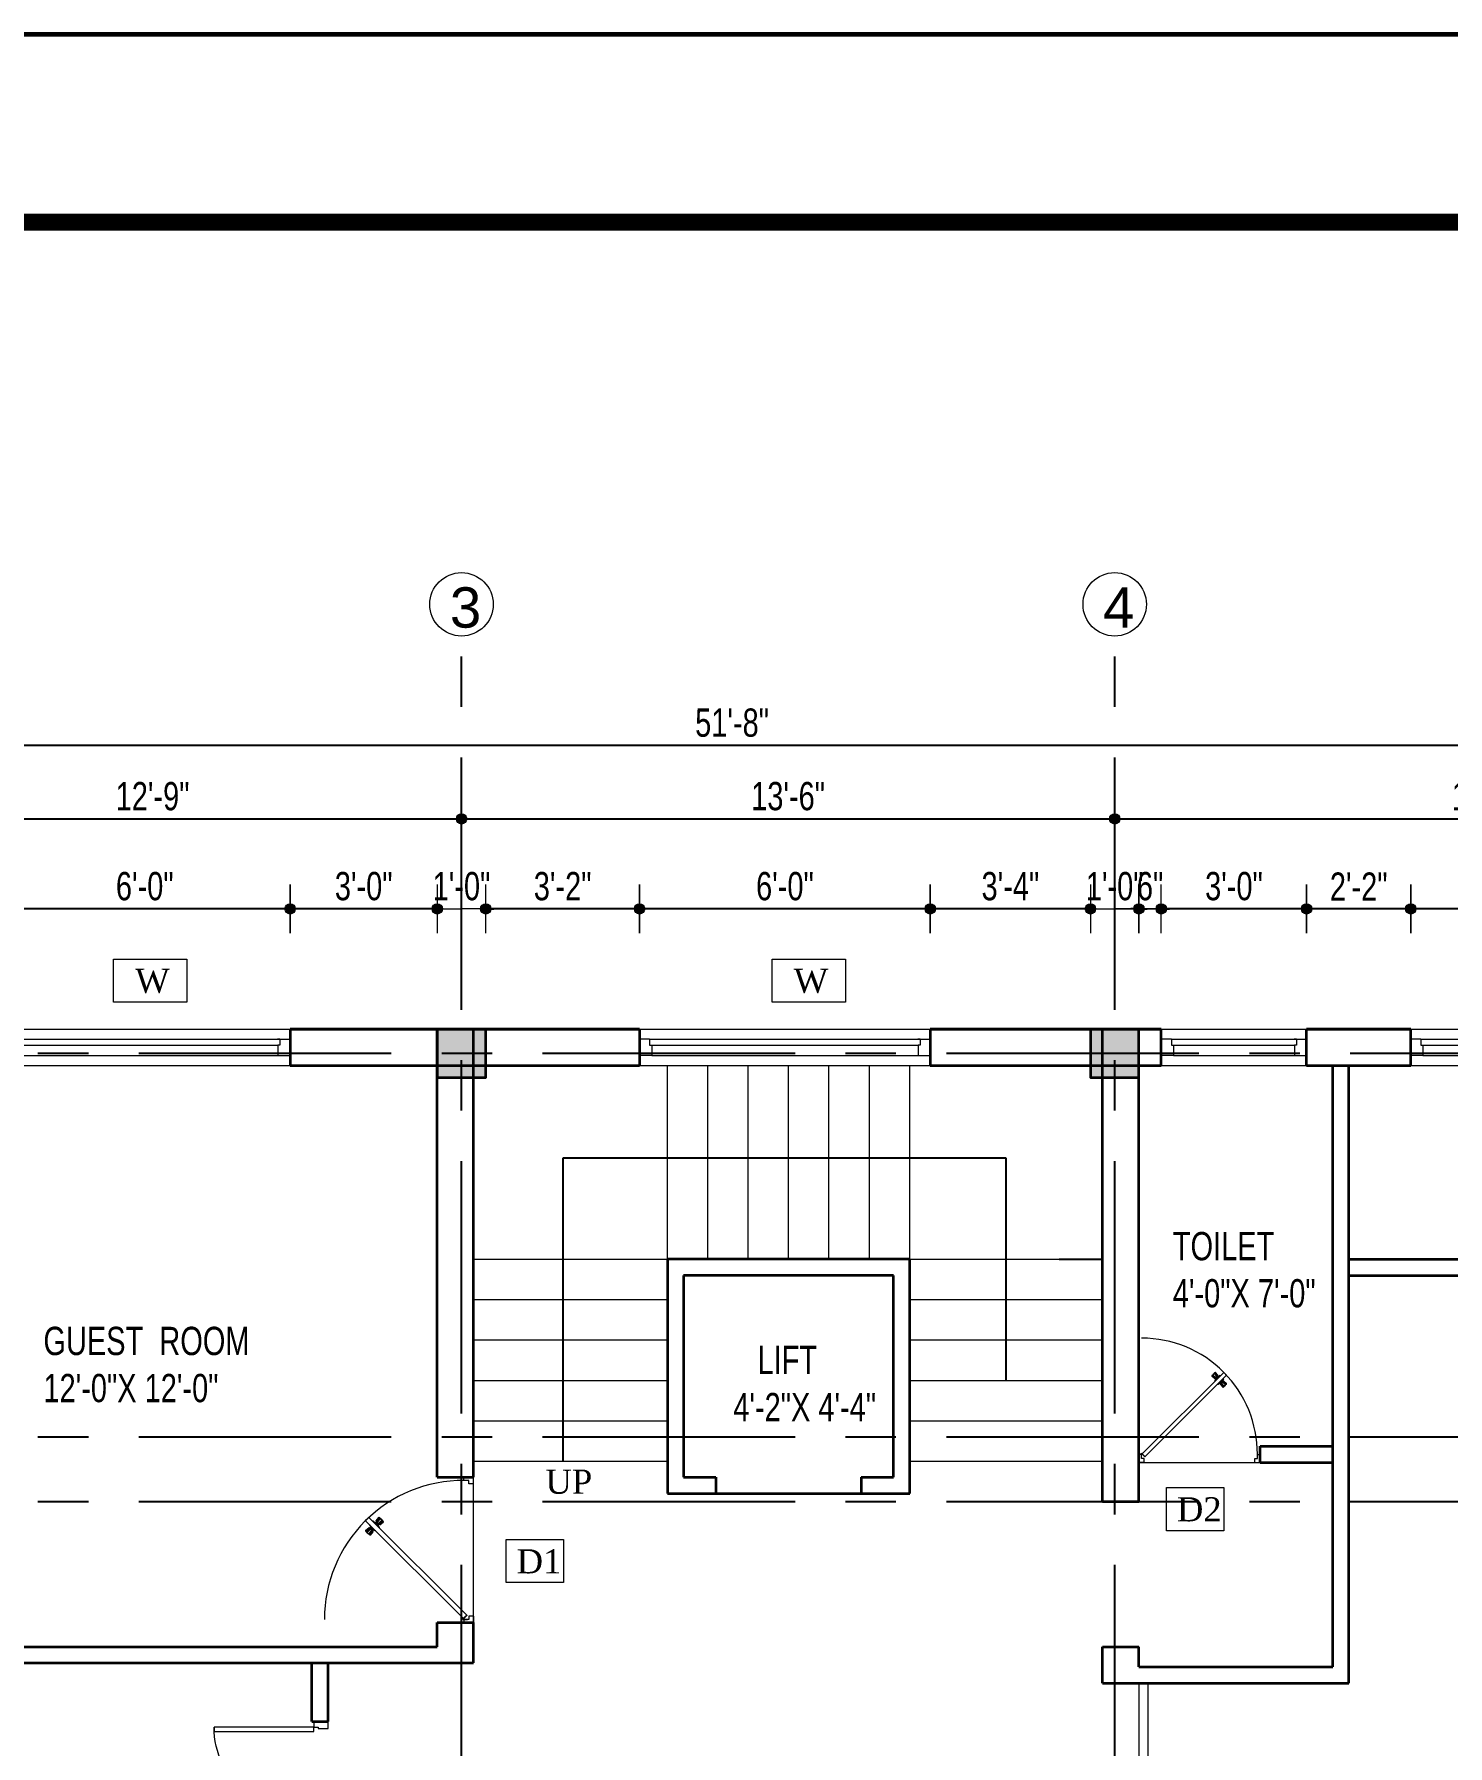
# Model space of a CAD drawing. Header units: inches. Extents: x 108286 to 1018414, y -1240248 to 57686.
# Drawn here: x 502954.4 to 503304.4, y -615764.9 to -615341 of the extents above; entities that cross this region are included whole.
import ezdxf

# ---------------------------------------------------------------- set-up
doc = ezdxf.new("R2010")
doc.units = ezdxf.units.IN
doc.header["$MEASUREMENT"] = 0
doc.linetypes.add('CENTERX2', pattern=[4, 2.5, -0.5, 0.5, -0.5])
for name, color, linetype, lineweight in [('DIMENSION', 142, 'Continuous', 13), ('dimentions', 123, 'Continuous', 9), ('DOOR - ELE- KHA', 142, 'Continuous', 15), ('DOOR WINDOW', 6, 'Continuous', 0), ('ELEVATION', 31, 'Continuous', 25), ('furniture', 32, 'Continuous', 13), ('pillar', 1, 'Continuous', 35), ('RAILING', 213, 'Continuous', 9), ('SHEETS', 7, 'Continuous', 60), ('TEXT', 231, 'Continuous', 20), ('WALL', 8, 'Continuous', 35)]:
    doc.layers.add(name, color=color, linetype=linetype, lineweight=lineweight)
doc.layers.add('VEHICLE', color=9, linetype='Continuous')
doc.styles.add('7 INCH', font='swisscl.ttf', dxfattribs={"height": 7})
doc.styles.add('7 INCH str', font='times.ttf', dxfattribs={"height": 6})
doc.dimstyles.new('7 INCH', dxfattribs={"dimscale": 0, "dimtxt": 7, "dimasz": 1, "dimexe": 2, "dimexo": 9, "dimgap": 2, "dimtad": 1, "dimdec": 0, "dimzin": 3, "dimdsep": 46, "dimlunit": 4, "dimtxsty": '7 INCH', "dimblk": 'DIM', "dimcen": 3, "dimdle": 3, "dimse1": 1, "dimse2": 1, "dimclrd": 256, "dimclre": 256, "dimclrt": 7, "dimadec": 1, "dimazin": 2, "dimtfac": 1, "dimtdec": 0, "dimtix": 1, "dimtofl": 0, "dimtmove": 2, "dimatfit": 3, "dimldrblk": 'ARW', "dimfxl": 2, "dimfrac": 2, "dimtolj": 2, "dimtzin": 0, "dimarcsym": 0})

# ---------------------------------------------------------------- blocks, each defined once
blk = doc.blocks.new('DFGDG')
at = {"layer": 'pillar'}
blk.add_hatch(color=4, dxfattribs=at).paths.add_polyline_path([(456398.92, -510693.64), (456386.92, -510693.64), (456386.92, -510705.64), (456398.92, -510705.64)])
blk.add_lwpolyline([(456398.92, -510693.64), (456386.92, -510693.64), (456386.92, -510705.64), (456398.92, -510705.64)], close=True, dxfattribs=at)
blk = doc.blocks.new('ARW')
at = {"layer": 'DIMENSION'}
blk.add_lwpolyline([(-0.5, 0, 0, 3, 0), (-5.5, 0, 0, 0, 0), (-0.5, 0, 0, 0, 0)], format="xyseb", dxfattribs=at)
blk = doc.blocks.new('DIM')
at = {"layer": 'DIMENSION'}
h = blk.add_hatch(color=256, dxfattribs=at)
h.paths.add_polyline_path([(0, 1.28), (0, 0), (1.28, 0, 0.414214)])
h.paths.add_polyline_path([(1.28, 0), (0, 0), (0, -1.28, 0.414214)])
h.paths.add_polyline_path([(0, 0), (-1.28, 0, 0.414214), (0, -1.28)])
h.paths.add_polyline_path([(0, 1.28, 0.414214), (-1.28, 0), (0, 0)])
for p, q in [((0, 6), (0, -6)), ((-6, 0), (6, 0))]:
    blk.add_line(p, q, dxfattribs=at)
blk.add_circle((0, 0), 1.28, dxfattribs=at)
blk = doc.blocks.new('*U476')
at = {"layer": 'DOOR WINDOW'}
for p, q in [((-184.36, 4.5), (-184.36, -4.5)), ((-184.36, 4.5), (-124.36, 4.5)), ((-124.36, 4.5), (-124.36, -4.5)), ((-124.36, 4.5), (-124.36, -4.5)), ((-124.36, 4.5), (-124.36, -4.5)), ((-181.86, 2), (-184.36, 2)), ((-181.86, 2), (-126.86, 2)), ((-181.86, 2), (-181.86, 0.5)), ((-181.86, 0.5), (-181.36, 0.5)), ((-181.36, 0.5), (-181.36, -2)), ((-181.36, 0.5), (-127.36, 0.5)), ((-126.86, 2), (-127.46, 2)), ((-127.36, 0.5), (-127.36, -2)), ((-126.86, 0.5), (-127.36, 0.5)), ((-127.36, 0.5), (-127.36, -2)), ((-126.86, 0.5), (-127.36, 0.5)), ((-126.86, 2), (-126.86, 0.5)), ((-126.86, 2), (-126.86, 0.5)), ((-126.86, 2), (-124.36, 2)), ((-181.36, -2), (-184.36, -2)), ((-181.36, -2), (-127.36, -2)), ((-127.46, -2), (-127.36, -2)), ((-127.36, -2), (-124.36, -2)), ((-184.36, -4.5), (-124.36, -4.5))]:
    blk.add_line(p, q, dxfattribs=at)
blk = doc.blocks.new('*U477')
at = {"layer": 'DOOR WINDOW'}
for p, q in [((-160.36, 4.5), (-160.36, -4.5)), ((-160.36, 4.5), (-124.36, 4.5)), ((-124.36, 4.5), (-124.36, -4.5)), ((-124.36, 4.5), (-124.36, -4.5)), ((-124.36, 4.5), (-124.36, -4.5)), ((-157.86, 2), (-160.36, 2)), ((-157.86, 2), (-126.86, 2)), ((-157.86, 2), (-157.86, 0.5)), ((-157.86, 0.5), (-157.36, 0.5)), ((-157.36, 0.5), (-157.36, -2)), ((-157.36, 0.5), (-127.36, 0.5)), ((-126.86, 2), (-127.46, 2)), ((-127.36, 0.5), (-127.36, -2)), ((-126.86, 0.5), (-127.36, 0.5)), ((-127.36, 0.5), (-127.36, -2)), ((-126.86, 0.5), (-127.36, 0.5)), ((-126.86, 2), (-126.86, 0.5)), ((-126.86, 2), (-126.86, 0.5)), ((-126.86, 2), (-124.36, 2)), ((-157.36, -2), (-160.36, -2)), ((-157.36, -2), (-127.36, -2)), ((-127.46, -2), (-127.36, -2)), ((-127.36, -2), (-124.36, -2)), ((-160.36, -4.5), (-124.36, -4.5))]:
    blk.add_line(p, q, dxfattribs=at)
blk = doc.blocks.new('*U478')
at = {"layer": 'DOOR WINDOW'}
for p, q in [((-160.36, 4.5), (-160.36, -4.5)), ((-160.36, 4.5), (-88.36, 4.5)), ((-88.36, 4.5), (-88.36, -4.5)), ((-88.36, 4.5), (-88.36, -4.5)), ((-88.36, 4.5), (-88.36, -4.5)), ((-157.86, 2), (-160.36, 2)), ((-157.86, 2), (-90.86, 2)), ((-157.86, 2), (-157.86, 0.5)), ((-157.86, 0.5), (-157.36, 0.5)), ((-157.36, 0.5), (-157.36, -2)), ((-157.36, 0.5), (-91.36, 0.5)), ((-90.86, 2), (-91.46, 2)), ((-91.36, 0.5), (-91.36, -2)), ((-90.86, 0.5), (-91.36, 0.5)), ((-91.36, 0.5), (-91.36, -2)), ((-90.86, 0.5), (-91.36, 0.5)), ((-90.86, 2), (-90.86, 0.5)), ((-90.86, 2), (-90.86, 0.5)), ((-90.86, 2), (-88.36, 2)), ((-157.36, -2), (-160.36, -2)), ((-157.36, -2), (-91.36, -2)), ((-91.46, -2), (-91.36, -2)), ((-91.36, -2), (-88.36, -2)), ((-160.36, -4.5), (-88.36, -4.5))]:
    blk.add_line(p, q, dxfattribs=at)
blk = doc.blocks.new('gjhfgyjn')
at = {"layer": 'DOOR WINDOW'}
for points in [[(12837.35, 218.59), (12837.35, 240.19), (12838.27, 240.19), (12838.27, 218.59)], [(12876.87, 218.59), (12876.87, 240.19), (12875.95, 240.19), (12875.95, 218.59)], [(12837.65, 215.5), (12836.11, 215.5), (12836.11, 218.59), (12837.35, 218.59), (12837.35, 217.66), (12837.65, 217.66)], [(12876.57, 215.5), (12878.11, 215.5), (12878.11, 218.59), (12876.87, 218.59), (12876.87, 217.66), (12876.57, 217.66)]]:
    blk.add_lwpolyline(points, close=True, dxfattribs=at)
for centre, start, end in [((12837.1, 220.14), 355.5723, 89.3002), ((12877.12, 220.14), 90.6998, 184.4277)]:
    blk.add_arc(centre, 20.07, start, end, dxfattribs=at)
blk = doc.blocks.new('3ft')
at = {"layer": 'DOOR - ELE- KHA'}
for p, q in [((1.01, 2.52), (25.23, 26.74)), ((26.05, 25.92), (1.77, 1.64)), ((22.57, 24.94), (21.65, 25.68)), ((21.67, 25.73), (22.17, 26.23)), ((22.49, 24.95), (21.67, 25.61)), ((22.63, 24.99), (21.69, 25.75)), ((21.7, 25.82), (22.14, 26.26)), ((21.73, 25.79), (21.7, 25.82)), ((22.74, 25.1), (21.84, 25.9)), ((22.13, 26.28), (21.98, 26.13)), ((21.99, 26.11), (21.98, 26.13)), ((22.88, 25.24), (22.01, 26.06)), ((22.13, 26.28), (22.27, 26.42)), ((22.58, 26.7), (22.14, 26.26)), ((22.67, 26.73), (22.17, 26.23)), ((22.29, 26.41), (22.27, 26.42)), ((23.16, 25.52), (22.34, 26.39)), ((23.3, 25.66), (22.5, 26.56)), ((22.61, 26.67), (22.58, 26.7)), ((23.41, 25.77), (22.65, 26.71)), ((23.46, 25.83), (22.72, 26.75)), ((23.45, 25.91), (22.79, 26.73)), ((23.44, 25.81), (23.02, 25.38)), ((23.34, 25.58), (23.08, 25.32)), ((23.46, 25.47), (23.19, 25.21)), ((23.36, 25.37), (23.25, 25.49)), ((23.41, 25.43), (23.3, 25.54)), ((23.33, 25.7), (23.34, 25.69)), ((23.45, 25.46), (23.33, 25.57)), ((23.44, 25.45), (23.33, 25.56)), ((23.87, 25.49), (23.49, 25.3)), ((24.08, 25.71), (23.57, 25.38)), ((23.57, 25.47), (23.57, 25.47)), ((24.15, 25.79), (23.68, 25.48)), ((23.68, 25.48), (23.68, 25.48)), ((24.27, 25.78), (24.26, 25.79)), ((26.05, 25.92), (25.23, 26.74)), ((22.6, 24.96), (23.02, 25.38)), ((22.61, 24.25), (22.92, 24.72)), ((22.62, 24.13), (22.61, 24.14)), ((22.69, 24.32), (23.02, 24.83)), ((22.7, 25.07), (22.71, 25.06)), ((22.82, 25.06), (23.08, 25.32)), ((22.94, 24.95), (22.83, 25.07)), ((22.95, 24.96), (22.84, 25.07)), ((22.98, 24.99), (22.86, 25.1)), ((23.03, 25.04), (22.91, 25.15)), ((22.91, 24.53), (23.1, 24.91)), ((22.92, 24.72), (22.92, 24.72)), ((22.93, 24.94), (23.19, 25.21)), ((22.93, 24.84), (22.93, 24.83)), ((23.11, 25.12), (22.99, 25.23)), ((23.13, 24.76), (23.18, 24.99)), ((23.28, 25.3), (23.17, 25.41)), ((23.31, 24.94), (23.28, 25.08)), ((23.46, 25.09), (23.32, 25.13)), ((23.64, 25.27), (23.41, 25.22)), ((23.44, 23.31), (23.45, 23.3)), ((23.56, 23.3), (24.03, 23.61)), ((23.63, 23.38), (24.14, 23.72)), ((23.84, 23.6), (24.22, 23.79)), ((24.03, 23.61), (24.03, 23.62)), ((24.07, 23.82), (24.3, 23.88)), ((24.14, 23.62), (24.14, 23.62)), ((24.25, 24), (24.39, 23.97)), ((24.25, 23.62), (24.51, 23.89)), ((24.25, 23.26), (24.99, 22.34)), ((24.26, 23.29), (24.69, 23.71)), ((24.26, 23.63), (24.37, 23.52)), ((24.26, 23.18), (24.92, 22.37)), ((24.27, 23.64), (24.38, 23.53)), ((24.3, 23.67), (24.41, 23.56)), ((24.3, 23.32), (25.06, 22.38)), ((24.35, 23.72), (24.46, 23.61)), ((24.37, 23.52), (24.63, 23.77)), ((24.37, 23.4), (24.37, 23.4)), ((24.4, 24.15), (24.43, 24.01)), ((24.41, 23.43), (25.2, 22.53)), ((24.43, 23.8), (24.54, 23.69)), ((24.78, 24.15), (24.51, 23.89)), ((24.58, 24.33), (24.52, 24.1)), ((24.55, 23.57), (25.37, 22.7)), ((24.6, 23.97), (24.72, 23.86)), ((24.8, 24.56), (24.61, 24.18)), ((24.89, 24.03), (24.63, 23.77)), ((25.02, 24.77), (24.68, 24.26)), ((24.68, 24.05), (24.79, 23.94)), ((25.11, 24.14), (24.69, 23.71)), ((24.73, 24.1), (24.85, 23.99)), ((24.76, 24.13), (24.87, 24.02)), ((24.77, 24.14), (24.88, 24.03)), ((24.79, 24.38), (24.78, 24.37)), ((24.78, 24.26), (24.78, 24.26)), ((25.1, 24.84), (24.79, 24.38)), ((24.83, 23.85), (25.7, 23.03)), ((24.97, 23.99), (25.87, 23.2)), ((25, 24.03), (25, 24.03)), ((25.04, 22.36), (25.54, 22.86)), ((25.08, 24.1), (26.02, 23.34)), ((25.09, 24.96), (25.1, 24.95)), ((25.1, 22.42), (25.13, 22.39)), ((25.13, 22.39), (25.57, 22.83)), ((25.14, 24.15), (26.06, 23.41)), ((25.22, 24.14), (26.03, 23.48)), ((25.42, 22.68), (25.43, 22.67)), ((25.58, 22.82), (25.43, 22.67)), ((26.04, 23.37), (25.54, 22.86)), ((26.01, 23.27), (25.57, 22.83)), ((25.58, 22.82), (25.73, 22.97)), ((25.72, 22.98), (25.73, 22.97)), ((25.98, 23.3), (26.01, 23.27)), ((0, 2.4), (0, 0)), ((0.72, 2.4), (0, 2.4)), ((1.6, 0), (0, 0)), ((0, 0), (36, 0)), ((0.72, 1.52), (0.72, 2.44)), ((0.8, 1.52), (0.72, 1.52)), ((0.8, 1.52), (0.8, 2.41)), ((0.8, 1.2), (0.8, 1.52)), ((1.6, 1.2), (0.8, 1.2)), ((1.57, 1.84), (0.94, 2.47)), ((1.63, 1.89), (0.97, 2.55)), ((1.63, 1.89), (1.57, 1.84)), ((1.77, 1.64), (1.57, 1.84)), ((1.6, 0), (1.6, 1.2)), ((34.4, 0), (34.4, 1.2)), ((34.4, 1.2), (35.2, 1.2)), ((34.4, 0), (36, 0)), ((35.2, 1.2), (35.2, 2.4)), ((35.2, 2.4), (36, 2.4)), ((36, 0), (36, 2.4))]:
    blk.add_line(p, q, dxfattribs=at)
for radius in [0.155, 0.0752]:
    blk.add_circle((0.82, 2.56), radius, dxfattribs=at)
for centre, radius, start, end in [((0.82, 2.56), 34.38, 359.7285, 90.0333), ((22.73, 26.68), 0.08, 38.9236, 135), ((23.28, 25.63), 0.08, 315, 45), ((23.39, 25.86), 0.08, 315, 38.9236), ((23.51, 25.41), 0.08, 50.2572, 135), ((23.62, 25.53), 0.08, 230.2572, 315), ((24.2, 25.73), 0.08, 45, 135), ((22.54, 25.01), 0.08, 231.0764, 315), ((22.67, 24.2), 0.08, 135, 225), ((22.77, 25.12), 0.08, 225, 315), ((22.99, 24.89), 0.08, 135, 219.7428), ((22.87, 24.78), 0.08, 315, 39.7428), ((23.51, 23.36), 0.08, 225, 315), ((24.09, 23.56), 0.08, 50.2572, 135), ((24.2, 23.68), 0.08, 230.2572, 315), ((24.32, 23.23), 0.08, 135, 218.9236), ((24.42, 23.46), 0.08, 135, 225), ((24.84, 24.31), 0.08, 135, 219.7428), ((24.72, 24.21), 0.08, 315, 39.7428), ((24.94, 23.98), 0.08, 45, 135), ((24.98, 22.42), 0.08, 218.9236, 315), ((25.04, 24.89), 0.08, 315, 45), ((25.17, 24.08), 0.08, 51.0764, 135), ((25.98, 23.42), 0.08, 315, 51.0764)]:
    blk.add_arc(centre, radius, start, end, dxfattribs=at)
blk = doc.blocks.new('*U481')
at = {"color": 3}
blk.add_blockref('3ft', (0, 0), dxfattribs=at)
blk = doc.blocks.new('2ft6in')
at = {"layer": 'DOOR - ELE- KHA'}
for p, q in [((0.84, 2.1), (21.02, 22.28)), ((21.71, 21.6), (1.47, 1.37)), ((18.81, 20.78), (18.04, 21.4)), ((18.06, 21.44), (18.48, 21.86)), ((18.74, 20.79), (18.06, 21.34)), ((18.08, 21.51), (18.45, 21.88)), ((18.11, 21.49), (18.08, 21.51)), ((18.86, 20.83), (18.08, 21.46)), ((18.95, 20.92), (18.2, 21.58)), ((18.44, 21.9), (18.31, 21.77)), ((18.33, 21.76), (18.31, 21.77)), ((19.07, 21.03), (18.34, 21.72)), ((18.44, 21.9), (18.56, 22.02)), ((18.82, 22.25), (18.45, 21.88)), ((18.9, 22.28), (18.48, 21.86)), ((18.58, 22.01), (18.56, 22.02)), ((19.3, 21.26), (18.61, 22)), ((19.42, 21.38), (18.75, 22.14)), ((18.84, 22.23), (18.82, 22.25)), ((19.51, 21.48), (18.88, 22.26)), ((19.55, 21.53), (18.93, 22.3)), ((19.54, 21.59), (18.99, 22.27)), ((19.54, 21.5), (19.18, 21.15)), ((19.45, 21.31), (19.24, 21.1)), ((19.55, 21.22), (19.33, 21.01)), ((19.47, 21.15), (19.38, 21.24)), ((19.51, 21.19), (19.42, 21.28)), ((19.53, 21.21), (19.44, 21.3)), ((19.45, 21.41), (19.45, 21.41)), ((19.54, 21.22), (19.45, 21.31)), ((19.89, 21.24), (19.58, 21.08)), ((20.07, 21.42), (19.64, 21.15)), ((19.64, 21.23), (19.64, 21.23)), ((19.74, 21.24), (19.73, 21.23)), ((20.12, 21.49), (19.74, 21.24)), ((20.22, 21.48), (20.22, 21.49)), ((21.71, 21.6), (21.02, 22.28)), ((18.83, 20.8), (19.18, 21.15)), ((18.84, 20.21), (19.1, 20.6)), ((18.85, 20.11), (18.84, 20.12)), ((18.91, 20.27), (19.19, 20.69)), ((18.92, 20.89), (18.93, 20.88)), ((19.02, 20.88), (19.24, 21.1)), ((19.13, 20.8), (19.03, 20.9)), ((19.12, 20.8), (19.03, 20.89)), ((19.15, 20.82), (19.05, 20.92)), ((19.09, 20.44), (19.25, 20.76)), ((19.19, 20.87), (19.1, 20.96)), ((19.1, 20.7), (19.11, 20.69)), ((19.1, 20.6), (19.1, 20.6)), ((19.11, 20.79), (19.33, 21.01)), ((19.25, 20.93), (19.16, 21.02)), ((19.28, 20.63), (19.32, 20.83)), ((19.4, 21.08), (19.31, 21.17)), ((19.43, 20.78), (19.4, 20.9)), ((19.55, 20.91), (19.43, 20.94)), ((19.7, 21.06), (19.51, 21.01)), ((19.53, 19.43), (19.54, 19.42)), ((19.64, 19.42), (20.02, 19.67)), ((19.69, 19.49), (20.12, 19.76)), ((19.87, 19.67), (20.18, 19.83)), ((20.02, 19.67), (20.03, 19.68)), ((20.06, 19.85), (20.25, 19.9)), ((20.12, 19.68), (20.12, 19.68)), ((20.21, 20), (20.33, 19.97)), ((20.21, 19.69), (20.43, 19.9)), ((20.21, 19.38), (20.83, 18.61)), ((20.22, 19.41), (20.57, 19.76)), ((20.22, 19.69), (20.31, 19.6)), ((20.22, 19.32), (20.76, 18.64)), ((20.23, 19.7), (20.32, 19.61)), ((20.25, 19.72), (20.34, 19.63)), ((20.25, 19.43), (20.88, 18.65)), ((20.29, 19.76), (20.38, 19.67)), ((20.31, 19.6), (20.52, 19.81)), ((20.31, 19.5), (20.31, 19.5)), ((20.33, 20.13), (20.36, 20.01)), ((20.34, 19.53), (21, 18.77)), ((20.36, 19.83), (20.45, 19.74)), ((20.65, 20.12), (20.43, 19.9)), ((20.48, 20.28), (20.44, 20.08)), ((20.46, 19.64), (21.14, 18.91)), ((20.5, 19.98), (20.6, 19.89)), ((20.67, 20.47), (20.51, 20.15)), ((20.74, 20.03), (20.52, 19.81)), ((20.85, 20.64), (20.57, 20.22)), ((20.93, 20.11), (20.57, 19.76)), ((20.57, 20.04), (20.66, 19.95)), ((20.61, 20.09), (20.7, 19.99)), ((20.63, 20.11), (20.72, 20.01)), ((20.64, 20.11), (20.73, 20.02)), ((20.66, 20.31), (20.65, 20.31)), ((20.65, 20.21), (20.65, 20.22)), ((20.91, 20.7), (20.66, 20.31)), ((20.69, 19.87), (21.42, 19.19)), ((20.81, 19.99), (21.56, 19.33)), ((20.84, 20.02), (20.83, 20.03)), ((20.86, 18.63), (21.28, 19.05)), ((20.9, 20.08), (21.68, 19.45)), ((20.91, 20.8), (20.91, 20.79)), ((20.91, 18.68), (20.94, 18.66)), ((20.94, 18.66), (21.31, 19.03)), ((20.95, 20.13), (21.72, 19.51)), ((21.02, 20.12), (21.7, 19.57)), ((21.18, 18.9), (21.2, 18.89)), ((21.32, 19.01), (21.2, 18.89)), ((21.7, 19.47), (21.28, 19.05)), ((21.67, 19.4), (21.31, 19.03)), ((21.32, 19.01), (21.44, 19.14)), ((21.43, 19.15), (21.44, 19.14)), ((21.65, 19.42), (21.67, 19.4)), ((0, 2), (0, 0)), ((0.6, 2), (0, 2)), ((1.33, 0), (0, 0)), ((0, 0), (30, 0)), ((0.6, 1.26), (0.6, 2.04)), ((0.67, 1.26), (0.6, 1.26)), ((0.67, 1.26), (0.67, 2.01)), ((0.67, 1), (0.67, 1.26)), ((1.33, 1), (0.67, 1)), ((1.31, 1.53), (0.79, 2.06)), ((1.36, 1.58), (0.81, 2.12)), ((1.36, 1.58), (1.31, 1.53)), ((1.47, 1.37), (1.31, 1.53)), ((1.33, 0), (1.33, 1)), ((28.67, 0), (28.67, 1)), ((28.67, 1), (29.33, 1)), ((28.67, 0), (30, 0)), ((29.33, 1), (29.33, 2)), ((29.33, 2), (30, 2)), ((30, 0), (30, 2))]:
    blk.add_line(p, q, dxfattribs=at)
for radius in [0.129, 0.0627]:
    blk.add_circle((0.68, 2.14), radius, dxfattribs=at)
for centre, radius, start, end in [((0.68, 2.14), 28.65, 359.7285, 90.0333), ((18.94, 22.23), 0.0667, 38.9236, 135), ((19.4, 21.36), 0.0667, 315, 45), ((19.49, 21.55), 0.0667, 315, 38.9236), ((19.6, 21.18), 0.0667, 50.2572, 135), ((19.68, 21.28), 0.0667, 230.2572, 315), ((20.17, 21.44), 0.0667, 45, 135), ((18.78, 20.84), 0.0667, 231.0764, 315), ((18.89, 20.16), 0.0667, 135, 225), ((18.97, 20.93), 0.0667, 225, 315), ((19.16, 20.74), 0.0667, 135, 219.7428), ((19.06, 20.65), 0.0667, 315, 39.7428), ((19.59, 19.47), 0.0667, 225, 315), ((20.07, 19.63), 0.0667, 50.2572, 135), ((20.16, 19.73), 0.0667, 230.2572, 315), ((20.27, 19.36), 0.0667, 135, 218.9236), ((20.35, 19.55), 0.0667, 135, 225), ((20.7, 20.26), 0.0667, 135, 219.7428), ((20.6, 20.17), 0.0667, 315, 39.7428), ((20.78, 19.98), 0.0667, 45, 135), ((20.82, 18.68), 0.0667, 218.9236, 315), ((20.87, 20.75), 0.0667, 315, 45), ((20.98, 20.07), 0.0667, 51.0764, 135), ((21.65, 19.52), 0.0667, 315, 51.0764)]:
    blk.add_arc(centre, radius, start, end, dxfattribs=at)
blk = doc.blocks.new('*U482')
at = {"layer": 'DOOR - ELE- KHA'}
blk.add_blockref('2ft6in', (0, 0), dxfattribs=at)
blk = doc.blocks.new('*D616')
at = {"layer": 'Defpoints', "color": 0, "ltscale": 15}
for p in [(503295.27, -615557.64), (503295.27, -615587.42), (503355.27, -615587.42)]:
    blk.add_point(p, dxfattribs=at)
at = {"layer": 'dimentions', "lineweight": -2, "ltscale": 15}
blk.add_line((503354.27, -615557.64), (503296.27, -615557.64), dxfattribs=at)
at = {"layer": 'dimentions', "lineweight": -2, "ltscale": 15, "rotation": 180}
blk.add_blockref('DIM', (503295.27, -615557.64), dxfattribs=at)
at = {"layer": 'dimentions', "lineweight": -2, "ltscale": 15}
blk.add_blockref('DIM', (503355.27, -615557.64), dxfattribs=at)
at = {"layer": 'dimentions', "color": 7, "ltscale": 15, "insert": (503325.27, -615552.06), "char_height": 7, "attachment_point": 5, "style": '7 INCH'}
blk.add_mtext('\\A2;5\'-0"', dxfattribs=at)
blk = doc.blocks.new('*D617')
at = {"layer": 'Defpoints', "color": 0, "ltscale": 15}
for p in [(503269.49, -615557.64), (503269.49, -615587.42), (503295.27, -615587.42)]:
    blk.add_point(p, dxfattribs=at)
at = {"layer": 'dimentions', "lineweight": -2, "ltscale": 15}
blk.add_line((503294.27, -615557.64), (503270.49, -615557.64), dxfattribs=at)
at = {"layer": 'dimentions', "lineweight": -2, "ltscale": 15, "rotation": 180}
blk.add_blockref('DIM', (503269.49, -615557.64), dxfattribs=at)
at = {"layer": 'dimentions', "lineweight": -2, "ltscale": 15}
blk.add_blockref('DIM', (503295.27, -615557.64), dxfattribs=at)
at = {"layer": 'dimentions', "color": 7, "ltscale": 15, "insert": (503282.38, -615552.13), "char_height": 7, "attachment_point": 5, "style": '7 INCH'}
blk.add_mtext('\\A2;2\'-2"', dxfattribs=at)
blk = doc.blocks.new('*D618')
at = {"layer": 'Defpoints', "color": 0, "ltscale": 15}
for p in [(503233.49, -615557.64), (503233.49, -615587.42), (503269.49, -615587.42)]:
    blk.add_point(p, dxfattribs=at)
at = {"layer": 'dimentions', "lineweight": -2, "ltscale": 15}
blk.add_line((503268.49, -615557.64), (503234.49, -615557.64), dxfattribs=at)
at = {"layer": 'dimentions', "lineweight": -2, "ltscale": 15, "rotation": 180}
blk.add_blockref('DIM', (503233.49, -615557.64), dxfattribs=at)
at = {"layer": 'dimentions', "lineweight": -2, "ltscale": 15}
blk.add_blockref('DIM', (503269.49, -615557.64), dxfattribs=at)
at = {"layer": 'dimentions', "color": 7, "ltscale": 15, "insert": (503251.49, -615552.05), "char_height": 7, "attachment_point": 5, "style": '7 INCH'}
blk.add_mtext('\\A2;3\'-0"', dxfattribs=at)
blk = doc.blocks.new('*D619')
at = {"layer": 'Defpoints', "color": 0, "ltscale": 15}
for p in [(503227.96, -615557.64), (503227.96, -615587.42), (503233.49, -615587.42)]:
    blk.add_point(p, dxfattribs=at)
at = {"layer": 'dimentions', "lineweight": -2, "ltscale": 15}
for p, q in [((503226.96, -615557.64), (503225.96, -615557.64)), ((503234.49, -615557.64), (503235.49, -615557.64))]:
    blk.add_line(p, q, dxfattribs=at)
blk.add_blockref('DIM', (503227.96, -615557.64), dxfattribs=at)
at = {"layer": 'dimentions', "lineweight": -2, "ltscale": 15, "rotation": 180}
blk.add_blockref('DIM', (503233.49, -615557.64), dxfattribs=at)
at = {"layer": 'dimentions', "color": 7, "ltscale": 15, "insert": (503230.73, -615552.06), "char_height": 7, "attachment_point": 5, "style": '7 INCH'}
blk.add_mtext('\\A2;6"', dxfattribs=at)
blk = doc.blocks.new('*D620')
at = {"layer": 'Defpoints', "color": 0, "ltscale": 15}
for p in [(503215.96, -615557.64), (503215.96, -615587.42), (503227.96, -615587.42)]:
    blk.add_point(p, dxfattribs=at)
at = {"layer": 'dimentions', "lineweight": -2, "ltscale": 15}
for p, q in [((503214.96, -615557.64), (503213.96, -615557.64)), ((503228.96, -615557.64), (503229.96, -615557.64))]:
    blk.add_line(p, q, dxfattribs=at)
blk.add_blockref('DIM', (503215.96, -615557.64), dxfattribs=at)
at = {"layer": 'dimentions', "lineweight": -2, "ltscale": 15, "rotation": 180}
blk.add_blockref('DIM', (503227.96, -615557.64), dxfattribs=at)
at = {"layer": 'dimentions', "color": 7, "ltscale": 15, "insert": (503221.96, -615552.06), "char_height": 7, "attachment_point": 5, "style": '7 INCH'}
blk.add_mtext('\\A2;1\'-0"', dxfattribs=at)
blk = doc.blocks.new('*D621')
at = {"layer": 'Defpoints', "color": 0, "ltscale": 15}
for p in [(503176.3, -615557.64), (503176.3, -615587.42), (503215.96, -615587.42)]:
    blk.add_point(p, dxfattribs=at)
at = {"layer": 'dimentions', "lineweight": -2, "ltscale": 15}
blk.add_line((503214.96, -615557.64), (503177.3, -615557.64), dxfattribs=at)
at = {"layer": 'dimentions', "lineweight": -2, "ltscale": 15, "rotation": 180}
blk.add_blockref('DIM', (503176.3, -615557.64), dxfattribs=at)
at = {"layer": 'dimentions', "lineweight": -2, "ltscale": 15}
blk.add_blockref('DIM', (503215.96, -615557.64), dxfattribs=at)
at = {"layer": 'dimentions', "color": 7, "ltscale": 15, "insert": (503196.13, -615552.06), "char_height": 7, "attachment_point": 5, "style": '7 INCH'}
blk.add_mtext('\\A2;3\'-4"', dxfattribs=at)
blk = doc.blocks.new('*D622')
at = {"layer": 'Defpoints', "color": 0, "ltscale": 15}
for p in [(503104.3, -615557.64), (503104.3, -615587.42), (503176.3, -615587.42)]:
    blk.add_point(p, dxfattribs=at)
at = {"layer": 'dimentions', "lineweight": -2, "ltscale": 15}
blk.add_line((503175.3, -615557.64), (503105.3, -615557.64), dxfattribs=at)
at = {"layer": 'dimentions', "lineweight": -2, "ltscale": 15, "rotation": 180}
blk.add_blockref('DIM', (503104.3, -615557.64), dxfattribs=at)
at = {"layer": 'dimentions', "lineweight": -2, "ltscale": 15}
blk.add_blockref('DIM', (503176.3, -615557.64), dxfattribs=at)
at = {"layer": 'dimentions', "color": 7, "ltscale": 15, "insert": (503140.3, -615552.06), "char_height": 7, "attachment_point": 5, "style": '7 INCH'}
blk.add_mtext('\\A2;6\'-0"', dxfattribs=at)
blk = doc.blocks.new('*D623')
at = {"layer": 'Defpoints', "color": 0, "ltscale": 15}
for p in [(503066.21, -615557.64), (503066.21, -615587.42), (503104.3, -615587.42)]:
    blk.add_point(p, dxfattribs=at)
at = {"layer": 'dimentions', "lineweight": -2, "ltscale": 15}
blk.add_line((503103.3, -615557.64), (503067.21, -615557.64), dxfattribs=at)
at = {"layer": 'dimentions', "lineweight": -2, "ltscale": 15, "rotation": 180}
blk.add_blockref('DIM', (503066.21, -615557.64), dxfattribs=at)
at = {"layer": 'dimentions', "lineweight": -2, "ltscale": 15}
blk.add_blockref('DIM', (503104.3, -615557.64), dxfattribs=at)
at = {"layer": 'dimentions', "color": 7, "ltscale": 15, "insert": (503085.25, -615552.06), "char_height": 7, "attachment_point": 5, "style": '7 INCH'}
blk.add_mtext('\\A2;3\'-2"', dxfattribs=at)
blk = doc.blocks.new('*D624')
at = {"layer": 'Defpoints', "color": 0, "ltscale": 15}
for p in [(503054.21, -615557.64), (503054.21, -615587.42), (503066.21, -615587.42)]:
    blk.add_point(p, dxfattribs=at)
at = {"layer": 'dimentions', "lineweight": -2, "ltscale": 15}
for p, q in [((503053.21, -615557.64), (503052.21, -615557.64)), ((503067.21, -615557.64), (503068.21, -615557.64))]:
    blk.add_line(p, q, dxfattribs=at)
blk.add_blockref('DIM', (503054.21, -615557.64), dxfattribs=at)
at = {"layer": 'dimentions', "lineweight": -2, "ltscale": 15, "rotation": 180}
blk.add_blockref('DIM', (503066.21, -615557.64), dxfattribs=at)
at = {"layer": 'dimentions', "color": 7, "ltscale": 15, "insert": (503060.21, -615552.06), "char_height": 7, "attachment_point": 5, "style": '7 INCH'}
blk.add_mtext('\\A2;1\'-0"', dxfattribs=at)
blk = doc.blocks.new('*D625')
at = {"layer": 'Defpoints', "color": 0, "ltscale": 15}
for p in [(503017.77, -615557.64), (503017.77, -615587.42), (503054.21, -615587.42)]:
    blk.add_point(p, dxfattribs=at)
at = {"layer": 'dimentions', "lineweight": -2, "ltscale": 15}
blk.add_line((503053.21, -615557.64), (503018.77, -615557.64), dxfattribs=at)
at = {"layer": 'dimentions', "lineweight": -2, "ltscale": 15, "rotation": 180}
blk.add_blockref('DIM', (503017.77, -615557.64), dxfattribs=at)
at = {"layer": 'dimentions', "lineweight": -2, "ltscale": 15}
blk.add_blockref('DIM', (503054.21, -615557.64), dxfattribs=at)
at = {"layer": 'dimentions', "color": 7, "ltscale": 15, "insert": (503035.99, -615552.05), "char_height": 7, "attachment_point": 5, "style": '7 INCH'}
blk.add_mtext('\\A2;3\'-0"', dxfattribs=at)
blk = doc.blocks.new('*D626')
at = {"layer": 'Defpoints', "color": 0, "ltscale": 15}
for p in [(502945.77, -615557.64), (502945.77, -615587.42), (503017.77, -615587.42)]:
    blk.add_point(p, dxfattribs=at)
at = {"layer": 'dimentions', "lineweight": -2, "ltscale": 15}
blk.add_line((503016.77, -615557.64), (502946.77, -615557.64), dxfattribs=at)
at = {"layer": 'dimentions', "lineweight": -2, "ltscale": 15, "rotation": 180}
blk.add_blockref('DIM', (502945.77, -615557.64), dxfattribs=at)
at = {"layer": 'dimentions', "lineweight": -2, "ltscale": 15}
blk.add_blockref('DIM', (503017.77, -615557.64), dxfattribs=at)
at = {"layer": 'dimentions', "color": 7, "ltscale": 15, "insert": (502981.77, -615552.06), "char_height": 7, "attachment_point": 5, "style": '7 INCH'}
blk.add_mtext('\\A2;6\'-0"', dxfattribs=at)
blk = doc.blocks.new('*D632')
at = {"layer": 'Defpoints', "color": 0, "ltscale": 15}
for p in [(503060.21, -615535.35), (502907.21, -615587.42), (503060.21, -615587.42)]:
    blk.add_point(p, dxfattribs=at)
at = {"layer": 'dimentions', "lineweight": -2, "ltscale": 15}
blk.add_line((502908.21, -615535.35), (503059.21, -615535.35), dxfattribs=at)
at = {"layer": 'dimentions', "lineweight": -2, "ltscale": 15, "rotation": 180}
blk.add_blockref('DIM', (502907.21, -615535.35), dxfattribs=at)
at = {"layer": 'dimentions', "lineweight": -2, "ltscale": 15}
blk.add_blockref('DIM', (503060.21, -615535.35), dxfattribs=at)
at = {"layer": 'dimentions', "color": 7, "ltscale": 15, "insert": (502983.71, -615529.77), "char_height": 7, "attachment_point": 5, "style": '7 INCH'}
blk.add_mtext('\\A2;12\'-9"', dxfattribs=at)
blk = doc.blocks.new('*D633')
at = {"layer": 'Defpoints', "color": 0, "ltscale": 15}
for p in [(503221.96, -615535.35), (503060.21, -615587.42), (503221.96, -615587.42)]:
    blk.add_point(p, dxfattribs=at)
at = {"layer": 'dimentions', "lineweight": -2, "ltscale": 15}
blk.add_line((503061.21, -615535.35), (503220.96, -615535.35), dxfattribs=at)
at = {"layer": 'dimentions', "lineweight": -2, "ltscale": 15, "rotation": 180}
blk.add_blockref('DIM', (503060.21, -615535.35), dxfattribs=at)
at = {"layer": 'dimentions', "lineweight": -2, "ltscale": 15}
blk.add_blockref('DIM', (503221.96, -615535.35), dxfattribs=at)
at = {"layer": 'dimentions', "color": 7, "ltscale": 15, "insert": (503141.08, -615529.76), "char_height": 7, "attachment_point": 5, "style": '7 INCH'}
blk.add_mtext('\\A2;13\'-6"', dxfattribs=at)
blk = doc.blocks.new('*D634')
at = {"layer": 'Defpoints', "color": 0, "ltscale": 15}
for p in [(503407.21, -615535.35), (503221.96, -615587.42), (503407.21, -615587.42)]:
    blk.add_point(p, dxfattribs=at)
at = {"layer": 'dimentions', "lineweight": -2, "ltscale": 15}
blk.add_line((503222.96, -615535.35), (503406.21, -615535.35), dxfattribs=at)
at = {"layer": 'dimentions', "lineweight": -2, "ltscale": 15, "rotation": 180}
blk.add_blockref('DIM', (503221.96, -615535.35), dxfattribs=at)
at = {"layer": 'dimentions', "lineweight": -2, "ltscale": 15}
blk.add_blockref('DIM', (503407.21, -615535.35), dxfattribs=at)
at = {"layer": 'dimentions', "color": 7, "ltscale": 15, "insert": (503314.58, -615529.78), "char_height": 7, "attachment_point": 5, "style": '7 INCH'}
blk.add_mtext('\\A2;15\'-5"', dxfattribs=at)
blk = doc.blocks.new('*D636')
at = {"layer": 'Defpoints', "color": 0, "ltscale": 15}
for p in [(502817.21, -615517.14), (503437.21, -615587.42), (502817.21, -615688.41)]:
    blk.add_point(p, dxfattribs=at)
at = {"layer": 'dimentions', "lineweight": -2, "ltscale": 15}
blk.add_line((503436.21, -615517.14), (502818.21, -615517.14), dxfattribs=at)
at = {"layer": 'dimentions', "lineweight": -2, "ltscale": 15, "rotation": 180}
blk.add_blockref('DIM', (502817.21, -615517.14), dxfattribs=at)
at = {"layer": 'dimentions', "lineweight": -2, "ltscale": 15}
blk.add_blockref('DIM', (503437.21, -615517.14), dxfattribs=at)
at = {"layer": 'dimentions', "color": 7, "ltscale": 15, "insert": (503127.21, -615511.56), "char_height": 7, "attachment_point": 5, "style": '7 INCH'}
blk.add_mtext('\\A2;51\'-8"', dxfattribs=at)
blk = doc.blocks.new('*D653')
at = {"layer": 'Defpoints', "color": 0, "ltscale": 15}
for p in [(503437.21, -615587.42), (503227.47, -616073.19), (503504.92, -616073.19)]:
    blk.add_point(p, dxfattribs=at)
at = {"layer": 'dimentions', "lineweight": -2, "ltscale": 15}
blk.add_line((503504.92, -615588.42), (503504.92, -616072.19), dxfattribs=at)
for p, rotation in [((503504.92, -615587.42), 90), ((503504.92, -616073.19), 270)]:
    blk.add_blockref('DIM', p, dxfattribs=dict(at, rotation=rotation))
at = {"layer": 'dimentions', "color": 7, "ltscale": 15, "insert": (503499.33, -615830.31), "char_height": 7, "attachment_point": 5, "rotation": 90, "style": '7 INCH'}
blk.add_mtext('\\A2;40\'-6"', dxfattribs=at)
blk = doc.blocks.new('*D692')
at = {"layer": 'Defpoints', "color": 0, "ltscale": 15}
for p in [(502901.21, -615587.42), (502703.04, -616073.19), (503054.34, -616073.19)]:
    blk.add_point(p, dxfattribs=at)
at = {"layer": 'dimentions', "lineweight": -2, "ltscale": 15}
blk.add_line((502703.04, -615588.42), (502703.04, -616072.19), dxfattribs=at)
for p, rotation in [((502703.04, -615587.42), 90), ((502703.04, -616073.19), 270)]:
    blk.add_blockref('DIM', p, dxfattribs=dict(at, rotation=rotation))
at = {"layer": 'dimentions', "color": 7, "ltscale": 15, "insert": (502697.46, -615830.31), "char_height": 7, "attachment_point": 5, "rotation": 90, "style": '7 INCH'}
blk.add_mtext('\\A2;40\'-6"', dxfattribs=at)

msp = doc.modelspace()

# ---------------------------------------------------------------- linework, layer by layer
at = {"layer": 'dimentions', "ltscale": 15}
for points in [[(502974.05, -615570.07), (502992.23, -615570.07), (502992.23, -615580.75), (502974.05, -615580.75)], [(503137.13, -615570.07), (503155.31, -615570.07), (503155.31, -615580.75), (503137.13, -615580.75)], [(503234.77, -615700.99), (503248.96, -615700.99), (503248.96, -615711.66), (503234.77, -615711.66)], [(503071.26, -615713.86), (503085.45, -615713.86), (503085.45, -615724.53), (503071.26, -615724.53)], [(503227.96, -615821.42), (503230.24, -615821.42), (503230.24, -615749.42), (503227.96, -615749.42)]]:
    msp.add_lwpolyline(points, close=True, dxfattribs=at)
at = {"layer": 'ELEVATION', "color": 0}
for p, q in [((503208.21, -615644.42), (503218.96, -615644.42)), ((503279.96, -615644.42), (503296.21, -615644.42)), ((503279.96, -615648.42), (503296.21, -615648.42))]:
    msp.add_line(p, q, dxfattribs=at)
at = {"layer": 'furniture'}
for centre in [(503060.21, -615482.21), (503221.96, -615482.21)]:
    msp.add_circle(centre, 7.85, dxfattribs=at)
at = {"layer": 'RAILING'}
for p, q in [((503111.21, -615694.42), (503111.21, -615596.42)), ((503121.21, -615644.42), (503121.21, -615596.42)), ((503131.21, -615644.42), (503131.21, -615596.42)), ((503141.21, -615644.42), (503141.21, -615596.42)), ((503141.21, -615644.42), (503141.21, -615596.42)), ((503151.21, -615644.42), (503151.21, -615596.42)), ((503161.21, -615644.42), (503161.21, -615596.42)), ((503171.21, -615694.42), (503171.21, -615596.42)), ((503063.21, -615644.42), (503218.96, -615644.42)), ((503063.21, -615654.42), (503111.21, -615654.42)), ((503171.21, -615654.42), (503218.96, -615654.42)), ((503063.21, -615664.42), (503111.21, -615664.42)), ((503171.21, -615664.42), (503218.96, -615664.42)), ((503063.21, -615674.42), (503111.21, -615674.42)), ((503171.21, -615674.42), (503218.96, -615674.42)), ((503063.21, -615684.42), (503111.21, -615684.42)), ((503171.21, -615684.42), (503218.96, -615684.42)), ((503063.21, -615694.42), (503111.21, -615694.42)), ((503171.21, -615694.42), (503218.96, -615694.42))]:
    msp.add_line(p, q, dxfattribs=at)
at = {"layer": 'SHEETS'}
for points in [[(502502.29, -615341.01), (505598.29, -615341.01), (505598.29, -617441.01), (502502.29, -617441.01)], [(502595.29, -615386.01), (505553.29, -615386.01), (505553.29, -617396.01), (502595.29, -617396.01)], [(502596.29, -615387.01), (505552.29, -615387.01), (505552.29, -617395.01), (502596.29, -617395.01)], [(502597.29, -615388.01), (505551.29, -615388.01), (505551.29, -617394.01), (502597.29, -617394.01)], [(502598.29, -615389.01), (505550.29, -615389.01), (505550.29, -617393.01), (502598.29, -617393.01)]]:
    msp.add_lwpolyline(points, close=True, dxfattribs=at)
at = {"layer": 'VEHICLE', "linetype": 'CENTERX2', "ltscale": 25}
for p, q in [((503060.21, -616182.61), (503060.21, -615490.07)), ((503221.96, -616182.61), (503221.96, -615490.07)), ((502680.3, -615593.42), (503544.41, -615593.42)), ((502680.3, -615688.41), (503544.41, -615688.41)), ((502680.3, -615704.41), (503544.41, -615704.41))]:
    msp.add_line(p, q, dxfattribs=at)
at = {"layer": 'WALL', "color": 0}
for p, q in [((503017.77, -615587.42), (503104.3, -615587.42)), ((503104.3, -615587.42), (503017.77, -615587.42)), ((503017.77, -615587.42), (503104.3, -615587.42)), ((503017.77, -615587.42), (503017.77, -615596.42)), ((503054.21, -615698.42), (503054.21, -615587.42)), ((503063.21, -615698.42), (503063.21, -615587.42)), ((503104.3, -615587.42), (503104.3, -615596.42)), ((503176.3, -615587.42), (503233.49, -615587.42)), ((503233.49, -615587.42), (503176.3, -615587.42)), ((503176.3, -615587.42), (503233.49, -615587.42)), ((503176.3, -615587.42), (503176.3, -615596.42)), ((503218.96, -615704.42), (503218.96, -615587.42)), ((503227.96, -615704.42), (503227.96, -615587.42)), ((503233.49, -615596.42), (503233.49, -615587.42)), ((503269.49, -615587.42), (503295.27, -615587.42)), ((503295.27, -615587.42), (503269.49, -615587.42)), ((503269.49, -615587.42), (503295.27, -615587.42)), ((503269.49, -615596.42), (503269.49, -615587.42)), ((503295.27, -615596.42), (503295.27, -615587.42)), ((503017.77, -615596.42), (503104.3, -615596.42)), ((503176.3, -615596.42), (503233.49, -615596.42)), ((503269.49, -615596.42), (503295.27, -615596.42)), ((503275.96, -615745.42), (503275.96, -615596.42)), ((503279.96, -615749.42), (503279.96, -615596.42)), ((503171.21, -615644.42), (503111.21, -615644.42)), ((503111.21, -615644.42), (503111.21, -615702.42)), ((503171.21, -615702.42), (503171.21, -615644.42)), ((503279.96, -615644.42), (503380.21, -615644.42)), ((503167.21, -615648.42), (503115.21, -615648.42)), ((503115.21, -615648.42), (503115.21, -615698.42)), ((503167.21, -615698.42), (503167.21, -615648.42)), ((503279.96, -615648.42), (503380.21, -615648.42)), ((503257.96, -615694.75), (503257.96, -615690.75)), ((503257.96, -615690.75), (503275.96, -615690.75)), ((503257.96, -615694.75), (503275.96, -615694.75)), ((503054.21, -615698.42), (503063.21, -615698.42)), ((503115.21, -615698.42), (503123.21, -615698.42)), ((503123.21, -615698.42), (503123.21, -615702.42)), ((503159.21, -615698.42), (503167.21, -615698.42)), ((503159.21, -615698.42), (503159.21, -615702.42)), ((503111.21, -615702.42), (503123.21, -615702.42)), ((503123.21, -615702.42), (503159.21, -615702.42)), ((503159.21, -615702.42), (503171.21, -615702.42)), ((503218.96, -615704.42), (503227.96, -615704.42)), ((503054.21, -615734.42), (503063.21, -615734.42)), ((503054.21, -615740.42), (503054.21, -615734.42)), ((503063.21, -615740.42), (503063.21, -615734.42)), ((502910.21, -615740.42), (503054.21, -615740.42)), ((502991.21, -615740.42), (503054.21, -615740.42)), ((503063.21, -615744.42), (503063.21, -615740.42)), ((503218.96, -615749.42), (503218.96, -615740.42)), ((503218.96, -615740.42), (503227.96, -615740.42)), ((503227.96, -615745.42), (503227.96, -615740.42)), ((502910.21, -615744.42), (503063.21, -615744.42)), ((503023.16, -615758.92), (503023.16, -615744.42)), ((503027.16, -615758.92), (503027.16, -615744.42)), ((503227.96, -615745.42), (503275.96, -615745.42)), ((503218.96, -615749.42), (503279.96, -615749.42)), ((503023.16, -615758.92), (503027.16, -615758.92))]:
    msp.add_line(p, q, dxfattribs=at)

# ---------------------------------------------------------------- block references
for name, p in [('*U478', (503106.12, -615591.92)), ('*U478', (503264.66, -615591.92)), ('*U477', (503393.85, -615591.92)), ('*U476', (503479.62, -615591.92))]:
    msp.add_blockref(name, p)
at = {"xscale": -1.142857142855064, "yscale": 1.142857142855064, "zscale": 1.142857142857143, "rotation": 90}
msp.add_blockref('gjhfgyjn', (503273.45, -601089.08), dxfattribs=at)
at = {"layer": 'DIMENSION'}
for p in [(46667.29, -104893.77), (46829.04, -104893.77)]:
    msp.add_blockref('DFGDG', p, dxfattribs=at)
at = {"layer": 'DOOR - ELE- KHA'}
msp.add_blockref('*U482', (503227.96, -615694.75), dxfattribs=at)
at = {"layer": 'DOOR - ELE- KHA', "rotation": 90}
msp.add_blockref('*U481', (503063.21, -615734.42), dxfattribs=at)

# ---------------------------------------------------------------- texts
at = {"layer": 'dimentions', "ltscale": 15, "char_height": 6, "width": 18.613, "attachment_point": 1, "style": '7 INCH str'}
for s, insert in [('W', (502979.39, -615572.46)), ('W', (503142.47, -615572.46)), ('UP', (503081, -615696.52)), ('D2', (503237.37, -615703.37)), ('D1', (503073.86, -615716.25))]:
    msp.add_mtext(s, dxfattribs=dict(at, insert=insert))
at = {"layer": 'furniture', "char_height": 10, "width": 7.2682, "attachment_point": 1, "style": '7 INCH'}
for s, insert in [('{\\fArial|b0|i0|c0|p34;3}', (503057.33, -615477.99)), ('{\\fArial|b0|i0|c0|p34;4}', (503219.08, -615477.99))]:
    msp.add_mtext(s, dxfattribs=dict(at, insert=insert))
at = {"layer": 'TEXT', "char_height": 7, "width": 57.3601, "attachment_point": 1, "style": '7 INCH'}
for s, insert in [('TOILET\\P4\'-0"X 7\'-0"', (503236.35, -615637.68)), ('GUEST  ROOM\\P12\'-0"X 12\'-0"', (502956.68, -615661.16)), ('   LIFT\\P4\'-2"X 4\'-4"', (503127.51, -615665.87))]:
    msp.add_mtext(s, dxfattribs=dict(at, insert=insert))

# ---------------------------------------------------------------- dimensions: what is measured, and where the dimension line sits
at = {"layer": 'dimentions', "ltscale": 15}
for base, p1, p2, picture, middle in [((502817.21, -615517.14), (503437.21, -615587.42), (502817.21, -615688.41), '*D636', (503127.21, -615511.56)), ((503060.21, -615535.35), (502907.21, -615587.42), (503060.21, -615587.42), '*D632', (502983.71, -615529.77)), ((503221.96, -615535.35), (503060.21, -615587.42), (503221.96, -615587.42), '*D633', (503141.08, -615529.76)), ((503407.21, -615535.35), (503221.96, -615587.42), (503407.21, -615587.42), '*D634', (503314.58, -615529.78)), ((502945.77, -615557.64), (503017.77, -615587.42), (502945.77, -615587.42), '*D626', (502981.77, -615552.06)), ((503017.77, -615557.64), (503054.21, -615587.42), (503017.77, -615587.42), '*D625', (503035.99, -615552.05)), ((503054.21, -615557.64), (503066.21, -615587.42), (503054.21, -615587.42), '*D624', (503060.21, -615552.06)), ((503066.21, -615557.64), (503104.3, -615587.42), (503066.21, -615587.42), '*D623', (503085.25, -615552.06)), ((503104.3, -615557.64), (503176.3, -615587.42), (503104.3, -615587.42), '*D622', (503140.3, -615552.06)), ((503176.3, -615557.64), (503215.96, -615587.42), (503176.3, -615587.42), '*D621', (503196.13, -615552.06)), ((503215.96, -615557.64), (503227.96, -615587.42), (503215.96, -615587.42), '*D620', (503221.96, -615552.06)), ((503227.96, -615557.64), (503233.49, -615587.42), (503227.96, -615587.42), '*D619', (503230.73, -615552.06)), ((503233.49, -615557.64), (503269.49, -615587.42), (503233.49, -615587.42), '*D618', (503251.49, -615552.05)), ((503269.49, -615557.64), (503295.27, -615587.42), (503269.49, -615587.42), '*D617', (503282.38, -615552.13)), ((503295.27, -615557.64), (503355.27, -615587.42), (503295.27, -615587.42), '*D616', (503325.27, -615552.06))]:
    dim = msp.add_linear_dim(base=base, p1=p1, p2=p2, dimstyle='7 INCH', override={"dimscale": 1}, dxfattribs=at)
    dim.commit()
    dim.dimension.update_dxf_attribs({"geometry": picture, "text_midpoint": middle})
for base, p1, p2, picture, middle in [((502703.04, -616073.19), (502901.21, -615587.42), (503054.34, -616073.19), '*D692', (502697.46, -615830.31)), ((503504.92, -616073.19), (503437.21, -615587.42), (503227.47, -616073.19), '*D653', (503499.33, -615830.31))]:
    dim = msp.add_linear_dim(base=base, p1=p1, p2=p2, angle=90, dimstyle='7 INCH', override={"dimscale": 1}, dxfattribs=at)
    dim.commit()
    dim.dimension.update_dxf_attribs({"geometry": picture, "text_midpoint": middle})

# ---------------------------------------------------------------- leaders
at = {"layer": 'ELEVATION', "color": 0}
msp.add_leader([(503195.08, -615674.42), (503195.08, -615619.41), (503085.29, -615619.41), (503085.29, -615694.42)], dimstyle='7 INCH', override={"dimscale": 1, "dimtad": 0}, dxfattribs=at)

doc.saveas('drawing.dxf')
